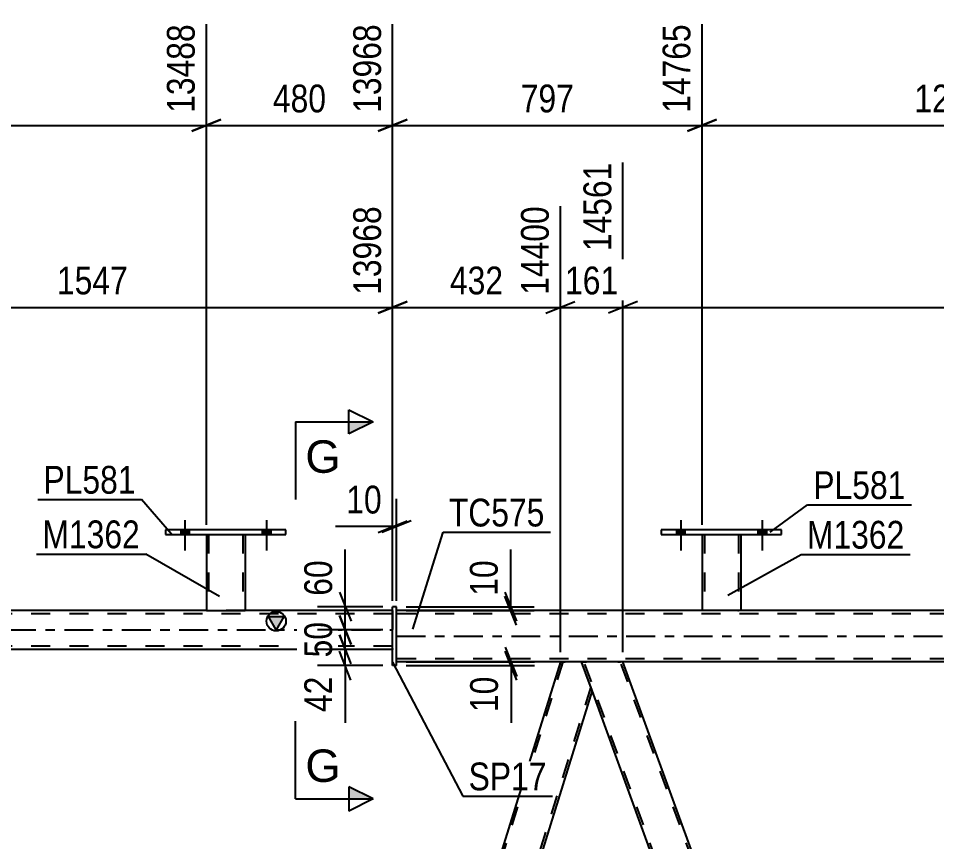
# Model space of a CAD drawing. Header units: millimetres. Extents: x 0 to 841, y 0 to 594.
# Drawn here: x 569.5 to 664.2, y 415.7 to 500.6 of the extents above; entities that cross this region are included whole.
import ezdxf

# ---------------------------------------------------------------- set-up
doc = ezdxf.new("R2010")
doc.units = ezdxf.units.MM
doc.linetypes.add('DXK_LINE_DOT2', pattern=[3.9198, 1.9599, -1.9599])
doc.linetypes.add('DXK_LINE_DOT3', pattern=[5.9187, 2.979, -0.9799, 0.9799, -0.9799])
doc.styles.add('Arial', font='ARIAL.TTF', dxfattribs={"height": 0.2})
doc.styles.add('Arial Narrow', font='ARIALN.TTF', dxfattribs={"height": 0.2})

# ---------------------------------------------------------------- blocks, each defined once
blk = doc.blocks.new('Part-103609051-3797 - 3646')
at = {"color": 7, "linetype": 'DXK_LINE_DOT2'}
for p, q in [((588.901, 447.376), (592.901, 447.376)), ((588.901, 447.373), (588.901, 447.376)), ((588.901, 447.376), (588.901, 447.373)), ((589.141, 447.376), (589.141, 439.534)), ((592.661, 447.376), (592.661, 439.534)), ((592.901, 447.376), (592.901, 447.373)), ((592.901, 447.373), (592.901, 447.376)), ((592.605, 439.534), (592.643, 439.534)), ((592.605, 439.534), (592.643, 439.534)), ((592.643, 439.534), (592.661, 439.534)), ((592.643, 439.534), (592.661, 439.534))]:
    blk.add_line(p, q, dxfattribs=at)
at = {"color": 2, "linetype": 'Continuous'}
for p, q in [((588.901, 447.373), (588.901, 439.534)), ((592.901, 447.373), (592.901, 439.534)), ((588.901, 439.534), (592.901, 439.534))]:
    blk.add_line(p, q, dxfattribs=at)
blk = doc.blocks.new('Part-103609051-3697 - 3646')
at = {"color": 7, "linetype": 'DXK_LINE_DOT2'}
for p, q in [((639.982, 447.376), (643.982, 447.376)), ((639.982, 447.373), (639.982, 447.376)), ((639.982, 447.376), (639.982, 447.373)), ((640.222, 447.376), (640.222, 439.533)), ((643.742, 447.376), (643.742, 439.533)), ((643.982, 447.376), (643.982, 447.373)), ((643.982, 447.373), (643.982, 447.376)), ((640.45, 439.533), (639.982, 439.533)), ((643.685, 439.533), (643.723, 439.533)), ((643.723, 439.533), (643.685, 439.533)), ((643.723, 439.533), (643.742, 439.533))]:
    blk.add_line(p, q, dxfattribs=at)
at = {"color": 2, "linetype": 'Continuous'}
for p, q in [((639.982, 447.373), (639.982, 439.533)), ((643.982, 447.373), (643.982, 439.533)), ((643.982, 439.533), (640.45, 439.533))]:
    blk.add_line(p, q, dxfattribs=at)
blk = doc.blocks.new('Part-103609051-3702 - 3646')
at = {"color": 2, "linetype": 'Continuous'}
for p, q in [((635.782, 447.853), (635.782, 447.373)), ((648.182, 447.853), (635.782, 447.853)), ((648.182, 447.373), (648.182, 447.853)), ((635.782, 447.373), (648.182, 447.373))]:
    blk.add_line(p, q, dxfattribs=at)
blk = doc.blocks.new('Part-103609051-3802 - 3646')
at = {"color": 2, "linetype": 'Continuous'}
for p, q in [((584.701, 447.853), (584.701, 447.373)), ((597.101, 447.853), (584.701, 447.853)), ((597.101, 447.373), (597.101, 447.853)), ((584.701, 447.373), (597.101, 447.373))]:
    blk.add_line(p, q, dxfattribs=at)
blk = doc.blocks.new('Bolt-103609051-3809 - 3646')
at = {"linetype": 'Continuous'}
for points in [[(637.342, 447.373), (638.222, 447.373), (638.222, 447.853), (637.342, 447.853)], [(645.742, 447.373), (646.622, 447.373), (646.622, 447.853), (645.742, 447.853)]]:
    blk.add_hatch(color=1, dxfattribs=at).paths.add_polyline_path(points)
at = {"color": 1, "linetype": 'Continuous'}
for p, q in [((637.782, 448.853), (637.782, 445.733)), ((646.182, 448.853), (646.182, 445.733)), ((637.342, 447.853), (637.342, 447.373)), ((638.222, 447.853), (638.222, 447.373)), ((645.742, 447.853), (645.742, 447.373)), ((646.622, 447.853), (646.622, 447.373))]:
    blk.add_line(p, q, dxfattribs=at)
blk = doc.blocks.new('Bolt-103609051-3818 - 3646')
at = {"linetype": 'Continuous'}
for points in [[(586.261, 447.373), (587.141, 447.373), (587.141, 447.853), (586.261, 447.853)], [(594.661, 447.373), (595.541, 447.373), (595.541, 447.853), (594.661, 447.853)]]:
    blk.add_hatch(color=1, dxfattribs=at).paths.add_polyline_path(points)
at = {"color": 1, "linetype": 'Continuous'}
for p, q in [((586.701, 448.853), (586.701, 445.733)), ((595.101, 448.853), (595.101, 445.733)), ((586.261, 447.853), (586.261, 447.373)), ((587.141, 447.853), (587.141, 447.373)), ((594.661, 447.853), (594.661, 447.373)), ((595.541, 447.853), (595.541, 447.373))]:
    blk.add_line(p, q, dxfattribs=at)
blk = doc.blocks.new('Bolt-103609051-3819 - 3646')
at = {"linetype": 'Continuous'}
for points in [[(586.261, 447.373), (587.141, 447.373), (587.141, 447.853), (586.261, 447.853)], [(594.661, 447.373), (595.541, 447.373), (595.541, 447.853), (594.661, 447.853)]]:
    blk.add_hatch(color=1, dxfattribs=at).paths.add_polyline_path(points)
at = {"color": 1, "linetype": 'Continuous'}
for p, q in [((586.701, 448.853), (586.701, 445.733)), ((595.101, 448.853), (595.101, 445.733)), ((586.261, 447.853), (586.261, 447.373)), ((587.141, 447.853), (587.141, 447.373)), ((594.661, 447.853), (594.661, 447.373)), ((595.541, 447.853), (595.541, 447.373))]:
    blk.add_line(p, q, dxfattribs=at)
blk = doc.blocks.new('Bolt-103609051-3820 - 3646')
at = {"linetype": 'Continuous'}
for points in [[(637.342, 447.373), (638.222, 447.373), (638.222, 447.853), (637.342, 447.853)], [(645.742, 447.373), (646.622, 447.373), (646.622, 447.853), (645.742, 447.853)]]:
    blk.add_hatch(color=1, dxfattribs=at).paths.add_polyline_path(points)
at = {"color": 1, "linetype": 'Continuous'}
for p, q in [((637.782, 448.853), (637.782, 445.733)), ((646.182, 448.853), (646.182, 445.733)), ((637.342, 447.853), (637.342, 447.373)), ((638.222, 447.853), (638.222, 447.373)), ((645.742, 447.853), (645.742, 447.373)), ((646.622, 447.853), (646.622, 447.373))]:
    blk.add_line(p, q, dxfattribs=at)
blk = doc.blocks.new('Part-103609051-3865 - 3646')
at = {"color": 2, "linetype": 'Continuous'}
for p, q in [((625.389, 434.253), (589.084, 317.783)), ((627.571, 434.253), (625.892, 434.253)), ((628.652, 431.282), (627.571, 434.253)), ((628.652, 431.282), (592.192, 314.312)), ((590.348, 314.312), (589.084, 317.783))]:
    blk.add_line(p, q, dxfattribs=at)
at = {"color": 7, "linetype": 'DXK_LINE_DOT2'}
for p, q in [((625.64, 434.253), (589.22, 317.411)), ((625.389, 434.253), (625.892, 434.253)), ((628.517, 431.654), (591.941, 314.312)), ((592.192, 314.312), (590.348, 314.312))]:
    blk.add_line(p, q, dxfattribs=at)
blk = doc.blocks.new('Part-103609051-3939 - 3646')
at = {"color": 7, "linetype": 'DXK_LINE_DOT2'}
for p, q in [((627.61, 434.253), (627.571, 434.253)), ((627.571, 434.253), (628.082, 434.253)), ((628.652, 431.282), (627.571, 434.253)), ((671.481, 314.312), (627.826, 434.253)), ((631.828, 434.253), (631.317, 434.253)), ((631.317, 434.253), (631.572, 434.253)), ((675.227, 314.312), (631.572, 434.253)), ((671.226, 314.312), (669.473, 319.128)), ((675.482, 314.312), (673.73, 319.128)), ((675.482, 314.312), (671.226, 314.312))]:
    blk.add_line(p, q, dxfattribs=at)
at = {"color": 2, "linetype": 'Continuous'}
for p, q in [((631.317, 434.253), (628.082, 434.253)), ((673.73, 319.128), (631.828, 434.253)), ((669.473, 319.128), (628.652, 431.282))]:
    blk.add_line(p, q, dxfattribs=at)
blk = doc.blocks.new('Part-103609051-4056 - 3646')
at = {"color": 2, "linetype": 'Continuous'}
for p, q in [((546.227, 435.534), (541.97, 435.534)), ((589.084, 317.783), (546.227, 435.534)), ((586.091, 314.312), (543.517, 431.284))]:
    blk.add_line(p, q, dxfattribs=at)
at = {"color": 7, "linetype": 'DXK_LINE_DOT2'}
for p, q in [((541.97, 435.534), (543.517, 431.284)), ((586.346, 314.312), (542.225, 435.534)), ((590.092, 314.312), (545.971, 435.534)), ((590.348, 314.312), (589.084, 317.783)), ((586.091, 314.312), (590.348, 314.312))]:
    blk.add_line(p, q, dxfattribs=at)
blk = doc.blocks.new('Part-103609051-4077 - 3646')
at = {"linetype": 'Continuous'}
blk.add_hatch(color=2, dxfattribs=at).paths.add_polyline_path([(596.102, 437.533), (595.302, 438.933), (596.902, 438.933)])
at = {"color": 7, "linetype": 'DXK_LINE_DOT2'}
for p, q in [((608.102, 439.213), (106.696, 439.213)), ((592.901, 439.533), (588.901, 439.533)), ((608.102, 439.533), (608.102, 435.533)), ((608.102, 435.853), (106.696, 435.853))]:
    blk.add_line(p, q, dxfattribs=at)
at = {"color": 2, "linetype": 'Continuous'}
for p, q in [((588.901, 439.533), (541.821, 439.533)), ((608.102, 439.533), (592.901, 439.533)), ((596.102, 437.533), (595.302, 438.933)), ((595.302, 438.933), (596.902, 438.933)), ((596.902, 438.933), (596.102, 437.533)), ((608.102, 435.533), (546.227, 435.533))]:
    blk.add_line(p, q, dxfattribs=at)
at = {"color": 7, "linetype": 'DXK_LINE_DOT3'}
blk.add_line((106.696, 437.533), (608.102, 437.533), dxfattribs=at)
at = {"color": 2, "linetype": 'Continuous'}
blk.add_circle((596.102, 438.433), 1, dxfattribs=at)
blk = doc.blocks.new('Part-103609051-4172 - 3646')
at = {"color": 2, "linetype": 'Continuous'}
for p, q in [((640.46, 439.533), (608.502, 439.533)), ((711.105, 439.533), (640.462, 439.533)), ((711.105, 434.253), (608.502, 434.253))]:
    blk.add_line(p, q, dxfattribs=at)
at = {"color": 7, "linetype": 'DXK_LINE_DOT2'}
for p, q in [((608.502, 434.253), (608.502, 439.533)), ((771.241, 439.212), (608.502, 439.213)), ((640.462, 439.533), (640.46, 439.533)), ((771.241, 434.572), (608.502, 434.573))]:
    blk.add_line(p, q, dxfattribs=at)
at = {"color": 7, "linetype": 'DXK_LINE_DOT3'}
blk.add_line((608.502, 436.893), (771.241, 436.892), dxfattribs=at)
blk = doc.blocks.new('Part-103609051-4177 - 3646')
at = {"color": 2, "linetype": 'Continuous'}
for p, q in [((608.102, 433.853), (608.102, 439.933)), ((608.502, 439.933), (608.102, 439.933)), ((608.502, 433.853), (608.502, 439.933)), ((608.502, 433.853), (608.102, 433.853))]:
    blk.add_line(p, q, dxfattribs=at)
blk = doc.blocks.new('StraightDimension-103609051-14123 - 3646')
at = {"color": 7, "linetype": 'Continuous'}
for p, q in [((537.821, 448.376), (537.821, 499.98)), ((588.901, 448.376), (588.901, 499.98)), ((539.321, 490.139), (536.321, 488.939)), ((537.821, 489.539), (588.901, 489.539)), ((587.401, 488.939), (590.401, 490.139))]:
    blk.add_line(p, q, dxfattribs=at)
at = {"color": 0}
blk.add_wipeout([(567.617, 490.289), (567.617, 494.489), (559.105, 494.489), (559.105, 490.289)], dxfattribs=at)
at = {"color": 3, "style": 'Arial Narrow'}
blk.add_text('1277', height=2.8633, dxfattribs=at).set_placement((559.705, 490.889))
at = {"color": 0, "linetype": 'Continuous'}
blk.add_wipeout([(588.301, 500.58), (584.101, 500.58), (584.101, 490.239), (588.301, 490.239)], dxfattribs=at)
at = {"color": 3, "linetype": 'Continuous', "style": 'Arial Narrow'}
blk.add_text('13488', height=2.8633, rotation=90.00021, dxfattribs=at).set_placement((587.701, 490.839))
blk = doc.blocks.new('StraightDimension-103609051-13745 - 3646')
at = {"color": 7, "linetype": 'Continuous'}
for p, q in [((602.609, 439.033), (603.809, 436.033)), ((607.102, 437.533), (600.359, 437.533)), ((603.209, 435.533), (603.209, 437.533)), ((603.809, 434.033), (602.609, 437.033)), ((607.102, 435.533), (600.359, 435.533))]:
    blk.add_line(p, q, dxfattribs=at)
at = {"color": 0}
blk.add_wipeout([(602.458, 438.962), (598.258, 438.961), (598.259, 434.105), (602.459, 434.105)], dxfattribs=at)
at = {"color": 3, "style": 'Arial Narrow'}
blk.add_text('50', height=2.8633, rotation=90.00021, dxfattribs=at).set_placement((601.859, 434.705))
blk = doc.blocks.new('StraightDimension-103609051-13727 - 3646')
at = {"color": 7, "linetype": 'Continuous'}
for p, q in [((620.275, 439.933), (620.275, 445.839)), ((620.275, 439.933), (620.275, 445.839)), ((619.675, 441.433), (620.875, 438.433)), ((620.875, 438.033), (619.675, 441.033)), ((609.502, 439.933), (622.675, 439.933)), ((609.502, 439.533), (622.675, 439.533)), ((620.275, 439.533), (620.275, 439.933))]:
    blk.add_line(p, q, dxfattribs=at)
at = {"color": 0}
blk.add_wipeout([(619.525, 445.314), (615.325, 445.314), (615.325, 440.458), (619.525, 440.458)], dxfattribs=at)
at = {"color": 3, "style": 'Arial Narrow'}
blk.add_text('10', height=2.8633, rotation=90.00021, dxfattribs=at).set_placement((618.925, 441.058))
blk = doc.blocks.new('StraightDimension-103609051-13735 - 3646')
at = {"color": 7, "linetype": 'Continuous'}
for p, q in [((619.701, 435.753), (620.901, 432.753)), ((620.901, 432.353), (619.701, 435.353)), ((609.502, 434.253), (622.701, 434.253)), ((609.502, 433.853), (622.701, 433.853)), ((620.301, 433.853), (620.301, 434.253)), ((620.301, 433.853), (620.301, 427.947)), ((620.301, 433.853), (620.301, 427.947))]:
    blk.add_line(p, q, dxfattribs=at)
at = {"color": 0}
blk.add_wipeout([(619.551, 433.328), (615.351, 433.328), (615.351, 428.472), (619.551, 428.472)], dxfattribs=at)
at = {"color": 3, "style": 'Arial Narrow'}
blk.add_text('10', height=2.8633, rotation=90.00021, dxfattribs=at).set_placement((618.951, 429.072))
blk = doc.blocks.new('StraightDimension-103609051-13825 - 3646')
at = {"color": 7, "linetype": 'Continuous'}
for p, q in [((546.227, 436.534), (546.227, 485.72)), ((608.102, 440.533), (608.102, 481.22)), ((547.727, 471.379), (544.727, 470.179)), ((606.602, 470.179), (609.602, 471.379)), ((546.227, 470.779), (608.102, 470.779))]:
    blk.add_line(p, q, dxfattribs=at)
at = {"color": 0}
blk.add_wipeout([(581.421, 471.529), (581.421, 475.729), (572.908, 475.729), (572.908, 471.529)], dxfattribs=at)
at = {"color": 3, "style": 'Arial Narrow'}
blk.add_text('1547', height=2.8633, dxfattribs=at).set_placement((573.508, 472.129))
at = {"color": 0, "linetype": 'Continuous'}
blk.add_wipeout([(607.502, 481.82), (603.302, 481.82), (603.302, 471.479), (607.502, 471.479)], dxfattribs=at)
at = {"color": 3, "linetype": 'Continuous', "style": 'Arial Narrow'}
blk.add_text('13968', height=2.8633, rotation=90.00021, dxfattribs=at).set_placement((606.902, 472.079))
blk = doc.blocks.new('StraightDimension-103609051-13744 - 3646')
at = {"color": 7, "linetype": 'Continuous'}
for p, q in [((603.209, 439.933), (603.209, 445.839)), ((603.209, 439.933), (603.209, 445.839)), ((602.609, 441.433), (603.809, 438.433)), ((607.102, 439.933), (600.359, 439.933)), ((603.209, 437.533), (603.209, 439.933)), ((603.809, 436.033), (602.609, 439.033)), ((607.102, 437.533), (600.359, 437.533))]:
    blk.add_line(p, q, dxfattribs=at)
at = {"color": 0}
blk.add_wipeout([(602.458, 445.314), (598.258, 445.314), (598.259, 440.458), (602.459, 440.458)], dxfattribs=at)
at = {"color": 3, "style": 'Arial Narrow'}
blk.add_text('60', height=2.8633, rotation=90.00021, dxfattribs=at).set_placement((601.859, 441.058))
blk = doc.blocks.new('StraightDimension-103609051-14121 - 3646')
at = {"color": 7, "linetype": 'Continuous'}
for p, q in [((608.102, 440.533), (608.102, 499.98)), ((639.982, 448.376), (639.982, 499.98)), ((609.602, 490.139), (606.602, 488.939)), ((608.102, 489.539), (639.982, 489.539)), ((638.482, 488.939), (641.482, 490.139))]:
    blk.add_line(p, q, dxfattribs=at)
at = {"color": 0}
blk.add_wipeout([(627.384, 490.289), (627.384, 494.489), (620.7, 494.489), (620.7, 490.289)], dxfattribs=at)
at = {"color": 3, "style": 'Arial Narrow'}
blk.add_text('797', height=2.8633, dxfattribs=at).set_placement((621.3, 490.889))
at = {"color": 0, "linetype": 'Continuous'}
blk.add_wipeout([(639.382, 500.58), (635.182, 500.58), (635.182, 490.239), (639.382, 490.239)], dxfattribs=at)
at = {"color": 3, "linetype": 'Continuous', "style": 'Arial Narrow'}
blk.add_text('14765', height=2.8633, rotation=90.00021, dxfattribs=at).set_placement((638.782, 490.839))
blk = doc.blocks.new('StraightDimension-103609051-13746 - 3646')
at = {"color": 7, "linetype": 'Continuous'}
for p, q in [((602.608, 437.033), (603.808, 434.033)), ((607.102, 435.533), (600.358, 435.533)), ((603.808, 432.353), (602.608, 435.353)), ((603.208, 433.853), (603.208, 435.533)), ((607.102, 433.853), (600.358, 433.853)), ((603.208, 433.853), (603.208, 427.947)), ((603.208, 433.853), (603.208, 427.947))]:
    blk.add_line(p, q, dxfattribs=at)
at = {"color": 0}
blk.add_wipeout([(602.458, 433.328), (598.258, 433.328), (598.258, 428.472), (602.458, 428.472)], dxfattribs=at)
at = {"color": 3, "style": 'Arial Narrow'}
blk.add_text('42', height=2.8633, rotation=90.00021, dxfattribs=at).set_placement((601.858, 429.072))
blk = doc.blocks.new('StraightDimension-103609051-13785 - 3646')
at = {"color": 7, "linetype": 'Continuous'}
for p, q in [((608.102, 440.533), (608.102, 451.041)), ((608.502, 440.533), (608.502, 451.041)), ((606.602, 447.591), (609.602, 448.791)), ((610.002, 448.791), (607.002, 447.591)), ((608.102, 448.191), (602.196, 448.191)), ((608.102, 448.191), (602.196, 448.191)), ((608.102, 448.191), (608.502, 448.191))]:
    blk.add_line(p, q, dxfattribs=at)
at = {"color": 0}
blk.add_wipeout([(607.577, 448.941), (607.577, 453.141), (602.721, 453.141), (602.721, 448.941)], dxfattribs=at)
at = {"color": 3, "style": 'Arial Narrow'}
blk.add_text('10', height=2.8633, dxfattribs=at).set_placement((603.321, 449.541))
blk = doc.blocks.new('StraightDimension-103609051-13822 - 3646')
at = {"color": 7, "linetype": 'Continuous'}
for p, q in [((631.828, 435.253), (631.828, 485.72)), ((710.523, 435.253), (710.523, 481.22)), ((633.328, 471.379), (630.328, 470.179)), ((709.023, 470.179), (712.023, 471.379)), ((631.828, 470.779), (710.523, 470.779))]:
    blk.add_line(p, q, dxfattribs=at)
at = {"color": 0}
blk.add_wipeout([(675.432, 471.529), (675.432, 475.729), (666.919, 475.729), (666.919, 471.529)], dxfattribs=at)
at = {"color": 3, "style": 'Arial Narrow'}
blk.add_text('1967', height=2.8633, dxfattribs=at).set_placement((667.519, 472.129))
at = {"color": 0, "linetype": 'Continuous'}
blk.add_wipeout([(709.923, 481.82), (705.723, 481.82), (705.723, 471.479), (709.923, 471.479)], dxfattribs=at)
at = {"color": 3, "linetype": 'Continuous', "style": 'Arial Narrow'}
blk.add_text('16529', height=2.8633, rotation=90.00021, dxfattribs=at).set_placement((709.323, 472.079))
blk = doc.blocks.new('StraightDimension-103609051-13823 - 3646')
at = {"color": 7, "linetype": 'Continuous'}
for p, q in [((631.828, 435.253), (631.828, 485.72)), ((625.389, 435.253), (625.389, 481.22)), ((623.889, 470.179), (626.889, 471.379)), ((633.328, 471.379), (630.328, 470.179)), ((625.389, 470.779), (631.828, 470.779))]:
    blk.add_line(p, q, dxfattribs=at)
at = {"color": 0}
blk.add_wipeout([(631.95, 471.529), (631.95, 475.729), (625.266, 475.729), (625.266, 471.529)], dxfattribs=at)
at = {"color": 3, "style": 'Arial Narrow'}
blk.add_text('161', height=2.8633, dxfattribs=at).set_placement((625.866, 472.129))
at = {"color": 0, "linetype": 'Continuous'}
blk.add_wipeout([(631.228, 486.32), (627.028, 486.32), (627.028, 475.979), (631.228, 475.979)], dxfattribs=at)
at = {"color": 3, "linetype": 'Continuous', "style": 'Arial Narrow'}
blk.add_text('14561', height=2.8633, rotation=90.00021, dxfattribs=at).set_placement((630.628, 476.579))
blk = doc.blocks.new('StraightDimension-103609051-13824 - 3646')
at = {"color": 7, "linetype": 'Continuous'}
for p, q in [((608.102, 440.533), (608.102, 481.22)), ((625.389, 435.253), (625.389, 481.22)), ((609.602, 471.379), (606.602, 470.179)), ((623.889, 470.179), (626.889, 471.379)), ((608.102, 470.779), (625.389, 470.779))]:
    blk.add_line(p, q, dxfattribs=at)
at = {"color": 0}
blk.add_wipeout([(620.088, 471.529), (620.088, 475.729), (613.403, 475.729), (613.403, 471.529)], dxfattribs=at)
at = {"color": 3, "style": 'Arial Narrow'}
blk.add_text('432', height=2.8633, dxfattribs=at).set_placement((614.003, 472.129))
at = {"color": 0, "linetype": 'Continuous'}
blk.add_wipeout([(624.789, 481.82), (620.589, 481.82), (620.589, 471.479), (624.789, 471.479)], dxfattribs=at)
at = {"color": 3, "linetype": 'Continuous', "style": 'Arial Narrow'}
blk.add_text('14400', height=2.8633, rotation=90.00021, dxfattribs=at).set_placement((624.189, 472.079))
blk = doc.blocks.new('StraightDimension-103609051-14120 - 3646')
at = {"color": 7, "linetype": 'Continuous'}
for p, q in [((639.982, 448.376), (639.982, 499.98)), ((691.062, 448.376), (691.062, 499.98)), ((641.482, 490.139), (638.482, 488.939)), ((639.982, 489.539), (691.062, 489.539)), ((689.562, 488.939), (692.562, 490.139))]:
    blk.add_line(p, q, dxfattribs=at)
at = {"color": 0}
blk.add_wipeout([(669.778, 490.289), (669.778, 494.489), (661.266, 494.489), (661.266, 490.289)], dxfattribs=at)
at = {"color": 3, "style": 'Arial Narrow'}
blk.add_text('1277', height=2.8633, dxfattribs=at).set_placement((661.866, 490.889))
at = {"color": 0, "linetype": 'Continuous'}
blk.add_wipeout([(690.462, 500.58), (686.262, 500.58), (686.262, 490.239), (690.462, 490.239)], dxfattribs=at)
at = {"color": 3, "linetype": 'Continuous', "style": 'Arial Narrow'}
blk.add_text('16042', height=2.8633, rotation=90.00021, dxfattribs=at).set_placement((689.862, 490.839))
blk = doc.blocks.new('StraightDimension-103609051-14122 - 3646')
at = {"color": 7, "linetype": 'Continuous'}
for p, q in [((588.901, 448.376), (588.901, 499.98)), ((608.102, 440.533), (608.102, 499.98)), ((590.401, 490.139), (587.401, 488.939)), ((588.901, 489.539), (608.102, 489.539)), ((606.602, 488.939), (609.602, 490.139))]:
    blk.add_line(p, q, dxfattribs=at)
at = {"color": 0}
blk.add_wipeout([(601.844, 490.289), (601.844, 494.489), (595.16, 494.489), (595.16, 490.289)], dxfattribs=at)
at = {"color": 3, "style": 'Arial Narrow'}
blk.add_text('480', height=2.8633, dxfattribs=at).set_placement((595.76, 490.889))
at = {"color": 0, "linetype": 'Continuous'}
blk.add_wipeout([(607.502, 500.58), (603.302, 500.58), (603.302, 490.239), (607.502, 490.239)], dxfattribs=at)
at = {"color": 3, "linetype": 'Continuous', "style": 'Arial Narrow'}
blk.add_text('13968', height=2.8633, rotation=90.00021, dxfattribs=at).set_placement((606.902, 490.839))
blk = doc.blocks.new('Mark-103609051-3793 - 3646')
at = {"color": 30, "linetype": 'Continuous'}
for p in [(571.411, 445.357), (590.259, 440.969)]:
    blk.add_line(p, (582.663, 445.357), dxfattribs=at)
at = {"color": 0}
blk.add_wipeout([(582.063, 445.957), (582.063, 448.957), (572.011, 448.957), (572.011, 445.957)], dxfattribs=at)
blk.add_wipeout([(582.063, 445.957), (582.063, 448.957), (572.011, 448.957), (572.011, 445.957)], dxfattribs=at)
at = {"color": 3, "style": 'Arial Narrow'}
blk.add_text('M1362', height=2.8633, dxfattribs=at).set_placement((572.011, 445.957))
blk = doc.blocks.new('Mark-103609051-3693 - 3646')
at = {"color": 30, "linetype": 'Continuous'}
for p, q in [((642.643, 441.112), (650.192, 445.315)), ((650.192, 445.315), (661.443, 445.315))]:
    blk.add_line(p, q, dxfattribs=at)
at = {"color": 0}
blk.add_wipeout([(660.843, 445.915), (660.843, 448.915), (650.792, 448.915), (650.792, 445.915)], dxfattribs=at)
blk.add_wipeout([(660.843, 445.915), (660.843, 448.915), (650.792, 448.915), (650.792, 445.915)], dxfattribs=at)
at = {"color": 3, "style": 'Arial Narrow'}
blk.add_text('M1362', height=2.8633, dxfattribs=at).set_placement((650.792, 445.915))
blk = doc.blocks.new('Mark-103609051-3698 - 3646')
at = {"color": 30, "linetype": 'Continuous'}
for p, q in [((647.018, 447.613), (650.85, 450.429)), ((650.85, 450.429), (661.554, 450.429))]:
    blk.add_line(p, q, dxfattribs=at)
at = {"color": 0}
blk.add_wipeout([(660.954, 451.029), (660.954, 454.029), (651.45, 454.029), (651.45, 451.029)], dxfattribs=at)
blk.add_wipeout([(660.954, 451.029), (660.954, 454.029), (651.45, 454.029), (651.45, 451.029)], dxfattribs=at)
at = {"color": 3, "style": 'Arial Narrow'}
blk.add_text('PL581', height=2.8633, dxfattribs=at).set_placement((651.45, 451.029))
blk = doc.blocks.new('Mark-103609051-3798 - 3646')
at = {"color": 30, "linetype": 'Continuous'}
for p in [(571.52, 450.982), (585.312, 447.419)]:
    blk.add_line(p, (582.223, 450.982), dxfattribs=at)
at = {"color": 0}
blk.add_wipeout([(581.623, 451.582), (581.623, 454.582), (572.12, 454.582), (572.12, 451.582)], dxfattribs=at)
blk.add_wipeout([(581.623, 451.582), (581.623, 454.582), (572.12, 454.582), (572.12, 451.582)], dxfattribs=at)
at = {"color": 3, "style": 'Arial Narrow'}
blk.add_text('PL581', height=2.8633, dxfattribs=at).set_placement((572.12, 451.582))
blk = doc.blocks.new('Mark-103609051-4168 - 3646')
at = {"color": 30, "linetype": 'Continuous'}
for p, q in [((610.18, 437.631), (613.29, 447.602)), ((613.29, 447.602), (624.354, 447.602))]:
    blk.add_line(p, q, dxfattribs=at)
at = {"color": 0}
blk.add_wipeout([(623.754, 448.202), (623.754, 451.202), (613.89, 451.202), (613.89, 448.202)], dxfattribs=at)
blk.add_wipeout([(623.754, 448.202), (623.754, 451.202), (613.89, 451.202), (613.89, 448.202)], dxfattribs=at)
at = {"color": 3, "style": 'Arial Narrow'}
blk.add_text('TC575', height=2.8633, dxfattribs=at).set_placement((613.89, 448.202))
blk = doc.blocks.new('Mark-103609051-4173 - 3646')
at = {"color": 30, "linetype": 'Continuous'}
for p, q in [((608.102, 434.228), (615.327, 420.403)), ((615.327, 420.403), (624.566, 420.403))]:
    blk.add_line(p, q, dxfattribs=at)
at = {"color": 0}
blk.add_wipeout([(623.966, 421.003), (623.966, 424.003), (615.927, 424.003), (615.927, 421.003)], dxfattribs=at)
blk.add_wipeout([(623.966, 421.003), (623.966, 424.003), (615.927, 424.003), (615.927, 421.003)], dxfattribs=at)
at = {"color": 3, "style": 'Arial Narrow'}
blk.add_text('SP17', height=2.8633, dxfattribs=at).set_placement((615.927, 421.003))
blk = doc.blocks.new('SectionMark-103609051-15630 - 3646')
at = {"linetype": 'Continuous'}
for points in [[(603.602, 457.737), (603.602, 458.987), (606.102, 458.987)], [(603.602, 420.117), (603.602, 421.367), (606.102, 420.117)]]:
    blk.add_hatch(color=6, dxfattribs=at).paths.add_polyline_path(points)
at = {"color": 6, "linetype": 'Continuous'}
for p, q in [((603.602, 457.737), (603.602, 460.237)), ((603.602, 460.237), (606.102, 458.987)), ((598.102, 458.987), (598.102, 450.987)), ((598.102, 458.987), (606.102, 458.987)), ((606.102, 458.987), (603.602, 457.737)), ((598.102, 420.117), (598.102, 428.117)), ((606.102, 420.117), (603.602, 421.367)), ((603.602, 421.367), (603.602, 418.867)), ((598.102, 420.117), (606.102, 420.117)), ((606.102, 420.117), (603.602, 418.867))]:
    blk.add_line(p, q, dxfattribs=at)
at = {"color": 0, "linetype": 'Continuous'}
for points in [[(602.732, 453.737), (602.732, 457.237), (599.102, 457.237), (599.102, 453.737)], [(602.732, 421.867), (602.732, 425.367), (599.102, 425.367), (599.102, 421.867)]]:
    blk.add_wipeout(points, dxfattribs=at)
at = {"color": 3, "linetype": 'Continuous', "style": 'Arial'}
for p in [(599.102, 453.737), (599.102, 421.867)]:
    blk.add_text('G', height=3.343, dxfattribs=at).set_placement(p)

msp = doc.modelspace()

# ---------------------------------------------------------------- block references
for name in ['Bolt-103609051-3818 - 3646', 'Bolt-103609051-3819 - 3646', 'Bolt-103609051-3809 - 3646', 'Bolt-103609051-3820 - 3646', 'Part-103609051-3802 - 3646', 'Part-103609051-3702 - 3646', 'Part-103609051-3797 - 3646', 'Part-103609051-3697 - 3646', 'Part-103609051-4077 - 3646', 'Part-103609051-4177 - 3646', 'Part-103609051-4172 - 3646', 'Part-103609051-4056 - 3646', 'Part-103609051-3865 - 3646', 'Part-103609051-3939 - 3646']:
    msp.add_blockref(name, (0, 0))

# ---------------------------------------------------------------- next in the draw order: block references
for name in ['StraightDimension-103609051-14123 - 3646', 'StraightDimension-103609051-13727 - 3646', 'StraightDimension-103609051-13745 - 3646', 'StraightDimension-103609051-13735 - 3646']:
    msp.add_blockref(name, (0, 0))

# ---------------------------------------------------------------- next in the draw order: block references
for name in ['StraightDimension-103609051-13825 - 3646', 'Mark-103609051-4173 - 3646']:
    msp.add_blockref(name, (0, 0))

# ---------------------------------------------------------------- next in the draw order: block references
msp.add_blockref('StraightDimension-103609051-13744 - 3646', (0, 0))

# ---------------------------------------------------------------- next in the draw order: block references
for name in ['StraightDimension-103609051-14121 - 3646', 'StraightDimension-103609051-13746 - 3646']:
    msp.add_blockref(name, (0, 0))

# ---------------------------------------------------------------- next in the draw order: block references
for name in ['StraightDimension-103609051-13822 - 3646', 'StraightDimension-103609051-13785 - 3646']:
    msp.add_blockref(name, (0, 0))

# ---------------------------------------------------------------- next in the draw order: block references
for name in ['StraightDimension-103609051-14120 - 3646', 'StraightDimension-103609051-13823 - 3646']:
    msp.add_blockref(name, (0, 0))

# ---------------------------------------------------------------- next in the draw order: block references
for name in ['StraightDimension-103609051-13824 - 3646', 'Mark-103609051-3693 - 3646']:
    msp.add_blockref(name, (0, 0))

# ---------------------------------------------------------------- next in the draw order: block references
for name in ['StraightDimension-103609051-14122 - 3646', 'Mark-103609051-3698 - 3646', 'Mark-103609051-4168 - 3646']:
    msp.add_blockref(name, (0, 0))

# ---------------------------------------------------------------- next in the draw order: block references
for name in ['SectionMark-103609051-15630 - 3646', 'Mark-103609051-3793 - 3646']:
    msp.add_blockref(name, (0, 0))

# ---------------------------------------------------------------- next in the draw order: block references
msp.add_blockref('Mark-103609051-3798 - 3646', (0, 0))

doc.saveas('drawing.dxf')
